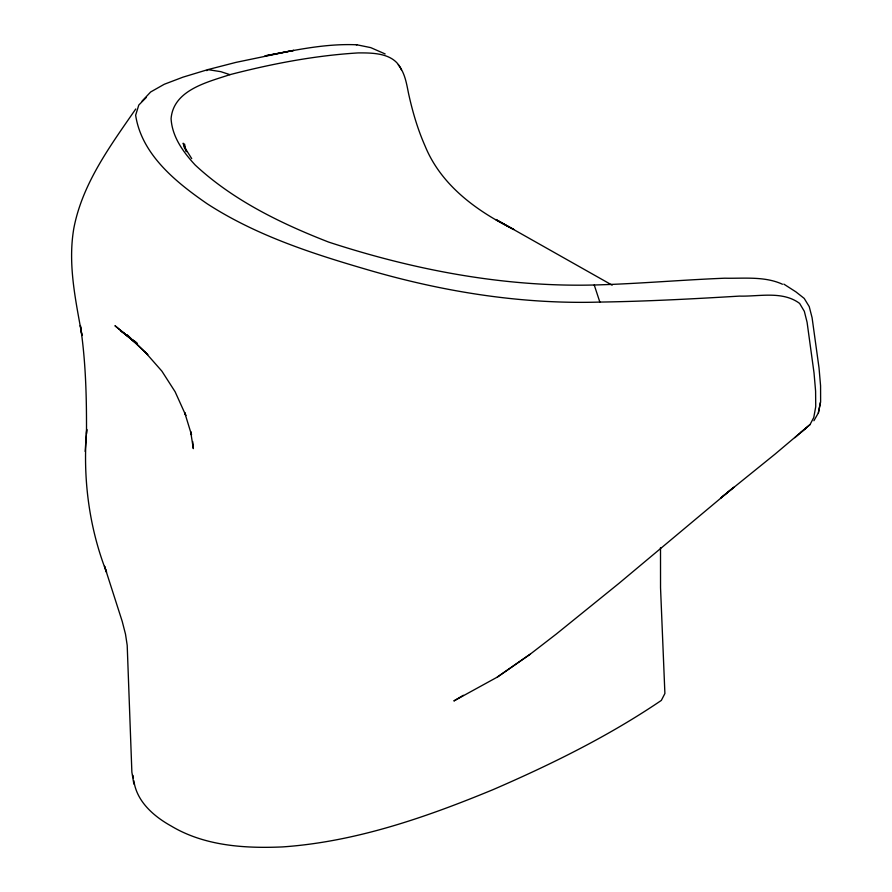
<?xml version="1.0" encoding="UTF-8"?>
<svg xmlns="http://www.w3.org/2000/svg" width="892" height="892" viewBox="0 0 892 892"><rect width="100%" height="100%" fill="white"/><g stroke="black" fill="none" stroke-linecap="round" stroke-linejoin="round"><path stroke-width="1.34" d="M660.504 547.599L660.537 587.795L664.897 693.508L661.34 700.41C608.701 736.123 551.323 764.399 493.042 789.643C425.807 817.395 355.752 841.814 282.675 846.909C244.743 848.582 204.48 845.984 171.141 825.992C153.792 816.358 136.588 801.462 133.856 780.69M85.153 451.441L86.725 429.375C82.688 477.521 88.877 526.938 106.483 572.051M813.905 420.745L818.365 412.918L820.618 401.668L820.573 385.779L819.023 367.894L812.088 317.719L809.234 306.614L804.205 298.407L795.854 291.829L783.834 284.113M818.365 412.918L820.473 402.337M463.349 695.292L453.861 700.956L497.279 677.117L530.082 654.282L556.385 633.978L619.003 583.323L733.804 487.266L720.825 497.937L775.159 454.039L810.014 424.592L813.76 417.512L815.734 406.674L815.6 391.097L814.017 372.845L807.082 322.268L804.339 311.341L799.622 303.425C782.54 290.647 759.282 296.657 739.524 296.099C693.006 298.898 646.455 301.385 599.848 302.076C520.248 304.428 441.016 291.461 364.828 268.938C310.182 252.96 255.201 234.919 207.1 203.722C176.092 182.303 141.627 154.673 135.64 115.213L138.784 105.055L146.277 97.462M206.81 70.669L207.892 69.609L235.99 62.373L293.724 50.387L264.969 55.895C295.285 50.142 325.903 43.351 356.956 44.801L370.726 47.622L385.166 53.944M135.762 108.98C110.296 145.853 82.343 183.518 73.813 228.419C67.658 264.422 75.664 300.136 81.953 335.481L80.358 325.524C85.81 361.282 86.658 397.431 86.491 433.534M142.096 101.052L150.67 91.965L164.262 84.272L183.005 77.147L207.892 69.609L220.815 71.672L229.924 74.66C271.904 63.778 314.787 55.549 358.127 52.918C373.681 52.795 394.465 53.029 401.456 69.955M800.826 432.52L805.978 428.026L794.861 437.682M804.818 428.885L810.014 424.592M497.279 677.117L530.082 654.282M229.924 74.66C207.468 82.153 173.449 89.958 171.086 118.625C172.078 136.788 183.295 152.164 195.225 165.065C233.124 200.321 280.802 223.435 328.624 242.078C414.1 270.008 504.069 287.213 594.239 284.994C637.813 283.834 681.243 279.932 724.783 278.204C743.906 278.616 764.667 276.052 782.451 284.236M356.287 44.79L356.956 44.801M612.157 285.161L495.919 219.51L513.803 229.478C476.83 211.148 441.15 185.447 425.049 145.931C417.601 129.095 412.461 111.344 408.525 93.381C406.518 83.413 404.901 72.876 398.245 64.781M130.5 338.135L120.966 330.988L135.617 342.751L115.124 325.859L135.617 342.751M132.429 339.584L137.424 343.61M137.39 343.665L134.357 341.034L136.42 342.84M131.091 338.993L147.671 354.537L145.173 352.128L161.887 371.15L175.122 391.766L185.848 415.516L184.689 412.572L191.524 434.872L190.654 431.605L193.33 448.643L192.705 441.551M127.021 334.645L147.671 354.537M191.713 158.598L184.633 147.392L186.082 150.737M594.239 284.994L599.848 302.076M186.562 151.662L183.183 143.199L184.532 148.206M106.549 572.162L104.52 566.208L122.226 621.423L125.493 634.123L127.199 645.295L131.871 772.171L133.878 784.101M184.566 144.036L185.859 150.86M132.997 775.404L133.421 778.047"/></g></svg>
